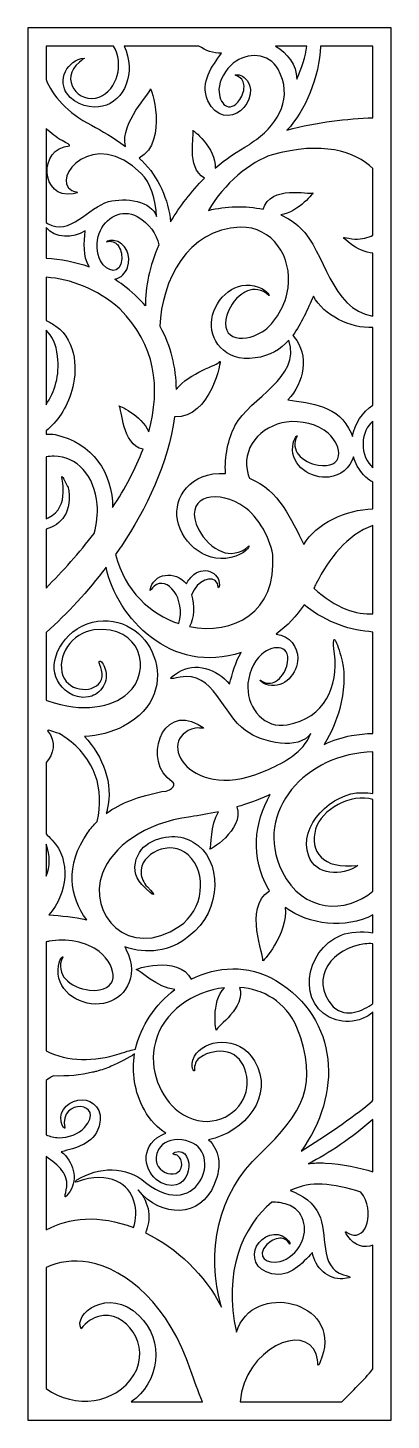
# Model space of a CAD drawing. Header units: centimetres. Extents: x 11.6 to 16.3, y -9 to 9.
import ezdxf

# ---------------------------------------------------------------- set-up
doc = ezdxf.new("R2010")
doc.units = ezdxf.units.CM
doc.header["$MEASUREMENT"] = 0
doc.layers.add('layer 1', color=7, linetype='Continuous')

msp = doc.modelspace()

# ---------------------------------------------------------------- linework, layer by layer
at = {"layer": 'layer 1', "color": 250}
for points, knots in [([(16.34514, -9.00021), (16.34514, -9.00021), (11.64923, -9.00021), (11.64923, -9.00021), (11.64923, -9.00021), (11.64923, -9.00021), (11.64923, 9.00077), (11.64923, 9.00077), (11.64923, 9.00077), (11.64923, 9.00077), (16.34514, 9.00077), (16.34514, 9.00077), (16.34514, 9.00077), (16.34514, 9.00077), (16.34514, -9.00021), (16.34514, -9.00021)], [0, 0, 0, 0, 0.2, 0.2, 0.2, 0.2, 0.4, 0.4, 0.4, 0.4, 0.6, 0.6, 0.6, 0.6, 1, 1, 1, 1]), ([(11.88403, 8.76597), (11.88403, 8.76597), (12.75778, 8.76597), (12.75778, 8.76597), (12.75778, 8.76597), (12.89482, 8.53541), (12.80814, 8.20373), (12.573, 8.10512), (12.573, 8.10512), (12.3005, 8.00598), (12.0478, 8.34017), (12.31505, 8.55662), (12.31505, 8.55662), (12.35187, 8.58644), (12.38142, 8.60996), (12.37915, 8.60972), (12.37915, 8.60972), (12.26322, 8.59726), (12.18502, 8.52886), (12.13468, 8.43491), (12.13468, 8.43491), (12.0826, 8.33765), (12.10818, 8.218), (12.14709, 8.1605), (12.14709, 8.1605), (12.26446, 7.98731), (12.49196, 7.95691), (12.61293, 7.98614), (12.61293, 7.98614), (12.89607, 8.04518), (13.05597, 8.42716), (12.89223, 8.76597), (12.89223, 8.76597), (12.89223, 8.76597), (13.86091, 8.76597), (13.86091, 8.76597), (13.86091, 8.76597), (13.9432, 8.70553), (14.04864, 8.67114), (14.15283, 8.67465), (14.15283, 8.67465), (14.03348, 8.50034), (13.87003, 8.30794), (13.97666, 8.05846), (13.97666, 8.05846), (14.07174, 7.83591), (14.28016, 7.83075), (14.39729, 7.92737), (14.39729, 7.92737), (14.52321, 8.03106), (14.5858, 8.25004), (14.44743, 8.35944), (14.44743, 8.35944), (14.38425, 8.4106), (14.31816, 8.39027), (14.32997, 8.38772), (14.32997, 8.38772), (14.40973, 8.3624), (14.43583, 8.31392), (14.44198, 8.26907), (14.44198, 8.26907), (14.45105, 8.20356), (14.42825, 8.12855), (14.38942, 8.07275), (14.38942, 8.07275), (14.2562, 7.88188), (14.1152, 8.01732), (14.11972, 8.20598), (14.11972, 8.20598), (14.12264, 8.32196), (14.20683, 8.46604), (14.30436, 8.54305), (14.30436, 8.54305), (14.48777, 8.68811), (14.76372, 8.68098), (14.88314, 8.46576), (14.88314, 8.46576), (15.08241, 8.10699), (14.89209, 7.77588), (14.60564, 7.55887), (14.60564, 7.55887), (14.55892, 7.53017), (14.53023, 7.50862), (14.51541, 7.49297), (14.51541, 7.49297), (14.35538, 7.40768), (14.20606, 7.30294), (14.06944, 7.18453), (14.06944, 7.18453), (14.0908, 7.4409), (13.762, 7.70438), (13.78314, 7.67164), (13.78314, 7.67164), (13.80869, 7.63193), (13.68939, 7.19124), (13.93266, 7.05737), (13.93266, 7.05737), (13.76075, 6.88607), (13.61319, 6.69349), (13.49489, 6.49364), (13.49489, 6.49364), (13.46345, 6.77781), (13.34528, 7.07092), (13.12229, 7.2841), (13.12229, 7.2841), (13.11116, 7.29473), (13.10002, 7.30517), (13.08884, 7.31546), (13.08884, 7.31546), (13.47798, 7.53772), (13.23265, 8.27006), (13.23295, 8.2079), (13.23295, 8.2079), (13.23315, 8.14775), (12.84268, 7.78704), (12.91024, 7.46517), (12.91024, 7.46517), (12.7571, 7.5821), (12.60549, 7.67121), (12.47046, 7.74162), (12.47046, 7.74162), (12.16093, 7.90299), (11.96757, 8.12124), (11.88403, 8.33471), (11.88403, 8.33471), (11.88403, 8.33471), (11.88403, 8.76597), (11.88403, 8.76597)], [0, 0, 0, 0, 0.03030303, 0.03030303, 0.03030303, 0.03030303, 0.06060606, 0.06060606, 0.06060606, 0.06060606, 0.09090909, 0.09090909, 0.09090909, 0.09090909, 0.12121212, 0.12121212, 0.12121212, 0.12121212, 0.15151515, 0.15151515, 0.15151515, 0.15151515, 0.18181818, 0.18181818, 0.18181818, 0.18181818, 0.21212121, 0.21212121, 0.21212121, 0.21212121, 0.24242424, 0.24242424, 0.24242424, 0.24242424, 0.27272727, 0.27272727, 0.27272727, 0.27272727, 0.3030303, 0.3030303, 0.3030303, 0.3030303, 0.33333333, 0.33333333, 0.33333333, 0.33333333, 0.36363636, 0.36363636, 0.36363636, 0.36363636, 0.39393939, 0.39393939, 0.39393939, 0.39393939, 0.42424242, 0.42424242, 0.42424242, 0.42424242, 0.45454545, 0.45454545, 0.45454545, 0.45454545, 0.48484848, 0.48484848, 0.48484848, 0.48484848, 0.51515152, 0.51515152, 0.51515152, 0.51515152, 0.54545455, 0.54545455, 0.54545455, 0.54545455, 0.57575758, 0.57575758, 0.57575758, 0.57575758, 0.60606061, 0.60606061, 0.60606061, 0.60606061, 0.63636364, 0.63636364, 0.63636364, 0.63636364, 0.66666667, 0.66666667, 0.66666667, 0.66666667, 0.6969697, 0.6969697, 0.6969697, 0.6969697, 0.72727273, 0.72727273, 0.72727273, 0.72727273, 0.75757576, 0.75757576, 0.75757576, 0.75757576, 0.78787879, 0.78787879, 0.78787879, 0.78787879, 0.81818182, 0.81818182, 0.81818182, 0.81818182, 0.84848485, 0.84848485, 0.84848485, 0.84848485, 0.87878788, 0.87878788, 0.87878788, 0.87878788, 0.90909091, 0.90909091, 0.90909091, 0.90909091, 0.93939394, 0.93939394, 0.93939394, 0.93939394, 1, 1, 1, 1]), ([(14.85129, 8.76597), (14.85129, 8.76597), (15.2538, 8.76597), (15.2538, 8.76597), (15.2538, 8.76597), (15.23961, 8.62984), (15.18907, 8.47861), (15.12482, 8.33743), (15.12482, 8.33743), (15.12353, 8.52751), (14.99995, 8.67486), (14.85129, 8.76597)], [0, 0, 0, 0, 0.25, 0.25, 0.25, 0.25, 0.5, 0.5, 0.5, 0.5, 1, 1, 1, 1]), ([(15.43409, 8.76597), (15.43409, 8.76597), (16.11034, 8.76597), (16.11034, 8.76597), (16.11034, 8.76597), (16.11034, 8.76597), (16.11034, 7.83862), (16.11034, 7.83862), (16.11034, 7.83862), (15.77698, 7.82664), (15.39938, 7.78524), (14.99812, 7.67912), (14.99812, 7.67912), (15.23743, 7.92472), (15.41421, 8.3654), (15.43409, 8.76597)], [0, 0, 0, 0, 0.2, 0.2, 0.2, 0.2, 0.4, 0.4, 0.4, 0.4, 0.6, 0.6, 0.6, 0.6, 1, 1, 1, 1]), ([(11.88403, 6.48516), (11.88403, 6.48516), (11.88403, 7.69809), (11.88403, 7.69809), (11.88403, 7.69809), (11.94693, 7.63783), (12.01655, 7.58491), (12.09159, 7.54214), (12.09159, 7.54214), (12.1552, 7.50579), (12.2018, 7.48683), (12.18897, 7.47462), (12.18897, 7.47462), (11.77508, 7.45279), (11.81547, 6.77906), (12.23325, 6.85532), (12.23325, 6.85532), (12.34947, 6.87655), (12.26643, 6.87147), (12.21804, 6.89847), (12.21804, 6.89847), (11.9338, 7.05658), (12.50863, 7.73002), (13.11536, 7.1187), (13.11536, 7.1187), (13.23036, 7.00288), (13.30495, 6.77556), (13.31365, 6.5601), (13.31365, 6.5601), (13.25812, 6.76286), (12.90407, 6.8112), (12.69324, 6.75349), (12.69324, 6.75349), (12.43049, 6.68151), (12.19071, 6.29894), (11.90395, 6.47302), (11.90395, 6.47302), (11.90395, 6.47302), (11.88403, 6.48516), (11.88403, 6.48516)], [0, 0, 0, 0, 0.09090909, 0.09090909, 0.09090909, 0.09090909, 0.18181818, 0.18181818, 0.18181818, 0.18181818, 0.27272727, 0.27272727, 0.27272727, 0.27272727, 0.36363636, 0.36363636, 0.36363636, 0.36363636, 0.45454545, 0.45454545, 0.45454545, 0.45454545, 0.54545455, 0.54545455, 0.54545455, 0.54545455, 0.63636364, 0.63636364, 0.63636364, 0.63636364, 0.72727273, 0.72727273, 0.72727273, 0.72727273, 0.81818182, 0.81818182, 0.81818182, 0.81818182, 1, 1, 1, 1]), ([(16.11034, 7.18203), (16.11034, 7.18203), (16.11034, 6.31886), (16.11034, 6.31886), (16.11034, 6.31886), (16.04605, 6.28588), (15.96801, 6.26785), (15.87641, 6.2704), (15.87641, 6.2704), (15.7735, 6.26839), (15.64193, 6.34895), (15.8139, 6.21298), (15.8139, 6.21298), (15.9093, 6.13755), (16.01023, 6.09862), (16.11034, 6.08798), (16.11034, 6.08798), (16.11034, 6.08798), (16.11034, 5.27463), (16.11034, 5.27463), (16.11034, 5.27463), (15.5506, 5.36586), (15.50101, 6.10512), (15.17002, 6.41697), (15.17002, 6.41697), (15.09679, 6.48595), (15.01087, 6.54051), (14.91712, 6.58211), (14.91712, 6.58211), (15.14804, 6.61745), (15.36076, 6.88601), (15.33115, 6.86679), (15.33115, 6.86679), (15.28855, 6.83921), (14.78243, 6.97775), (14.69289, 6.65483), (14.69289, 6.65483), (14.4591, 6.70648), (14.20393, 6.69627), (13.98482, 6.64039), (13.98482, 6.64039), (14.18676, 6.98591), (14.51842, 7.27045), (14.80783, 7.36022), (14.80783, 7.36022), (15.44985, 7.53785), (15.87679, 7.40649), (16.11034, 7.18203)], [0, 0, 0, 0, 0.07692308, 0.07692308, 0.07692308, 0.07692308, 0.15384615, 0.15384615, 0.15384615, 0.15384615, 0.23076923, 0.23076923, 0.23076923, 0.23076923, 0.30769231, 0.30769231, 0.30769231, 0.30769231, 0.38461538, 0.38461538, 0.38461538, 0.38461538, 0.46153846, 0.46153846, 0.46153846, 0.46153846, 0.53846154, 0.53846154, 0.53846154, 0.53846154, 0.61538462, 0.61538462, 0.61538462, 0.61538462, 0.69230769, 0.69230769, 0.69230769, 0.69230769, 0.76923077, 0.76923077, 0.76923077, 0.76923077, 0.84615385, 0.84615385, 0.84615385, 0.84615385, 1, 1, 1, 1]), ([(12.77277, 5.74968), (12.80934, 5.72652), (12.84511, 5.70193), (12.87995, 5.67575), (12.87995, 5.67575), (12.99178, 5.59173), (13.08785, 5.50157), (13.16979, 5.40648), (13.16979, 5.40648), (13.16198, 5.64743), (13.22348, 5.92164), (13.34215, 6.19517), (13.34215, 6.19517), (13.31211, 6.33777), (13.22491, 6.46818), (13.06403, 6.55989), (13.06403, 6.55989), (12.86687, 6.67236), (12.64596, 6.54583), (12.57069, 6.34367), (12.57069, 6.34367), (12.53076, 6.23627), (12.53331, 6.08243), (12.5866, 5.98957), (12.5866, 5.98957), (12.67322, 5.83873), (12.84935, 5.79933), (12.86288, 6.0137), (12.86288, 6.0137), (12.86689, 6.07628), (12.84885, 6.1463), (12.81038, 6.19361), (12.81038, 6.19361), (12.78401, 6.22598), (12.7268, 6.25496), (12.6653, 6.23349), (12.6653, 6.23349), (12.65479, 6.22983), (12.68017, 6.26135), (12.75699, 6.25186), (12.75699, 6.25186), (12.9185, 6.23191), (12.98844, 6.0448), (12.93883, 5.90275), (12.93883, 5.90275), (12.91364, 5.83063), (12.85257, 5.76935), (12.77277, 5.74968)], [0, 0, 0, 0, 0.07692308, 0.07692308, 0.07692308, 0.07692308, 0.15384615, 0.15384615, 0.15384615, 0.15384615, 0.23076923, 0.23076923, 0.23076923, 0.23076923, 0.30769231, 0.30769231, 0.30769231, 0.30769231, 0.38461538, 0.38461538, 0.38461538, 0.38461538, 0.46153846, 0.46153846, 0.46153846, 0.46153846, 0.53846154, 0.53846154, 0.53846154, 0.53846154, 0.61538462, 0.61538462, 0.61538462, 0.61538462, 0.69230769, 0.69230769, 0.69230769, 0.69230769, 0.76923077, 0.76923077, 0.76923077, 0.76923077, 0.84615385, 0.84615385, 0.84615385, 0.84615385, 1, 1, 1, 1]), ([(11.88403, 6.02205), (11.88403, 6.02205), (11.88403, 6.41836), (11.88403, 6.41836), (11.88403, 6.41836), (12.00185, 6.28091), (12.23137, 6.27217), (12.38832, 6.37493), (12.38832, 6.37493), (12.38003, 6.22305), (12.35584, 6.0496), (12.44237, 5.91157), (12.44237, 5.91157), (12.26227, 5.97727), (12.07266, 6.01367), (11.88403, 6.02205)], [0, 0, 0, 0, 0.2, 0.2, 0.2, 0.2, 0.4, 0.4, 0.4, 0.4, 0.6, 0.6, 0.6, 0.6, 1, 1, 1, 1]), ([(13.76616, 1.67011), (13.83511, 1.85647), (14.03878, 1.94145), (14.09933, 1.81614), (14.09933, 1.81614), (14.11237, 1.78916), (14.11165, 1.74894), (14.11896, 1.76544), (14.11896, 1.76544), (14.16449, 1.93681), (13.94247, 2.05544), (13.79537, 1.93249), (13.79537, 1.93249), (13.75774, 1.90103), (13.72395, 1.8595), (13.69788, 1.81368), (13.69788, 1.81368), (13.55874, 1.99143), (13.26437, 1.95225), (13.22819, 1.73027), (13.22819, 1.73027), (13.22808, 1.70525), (13.24997, 1.75656), (13.28178, 1.7833), (13.28178, 1.7833), (13.44909, 1.92409), (13.69597, 1.61916), (13.60069, 1.29795), (13.60069, 1.29795), (13.23602, 1.41999), (12.90116, 1.72131), (12.78242, 2.19197), (12.78242, 2.19197), (12.80788, 2.22794), (12.83302, 2.26433), (12.85787, 2.30108), (12.85787, 2.30108), (13.17683, 2.77292), (13.46507, 3.37594), (13.54443, 3.97151), (13.54443, 3.97151), (14.01768, 3.94384), (14.16045, 4.74097), (14.13023, 4.68502), (14.13023, 4.68502), (14.10619, 4.64062), (13.739, 4.54233), (13.56549, 4.32569), (13.56549, 4.32569), (13.56013, 4.61143), (13.49698, 4.88888), (13.35529, 5.142), (13.35529, 5.142), (13.37926, 5.72585), (13.70904, 6.40215), (14.39376, 6.42257), (14.39376, 6.42257), (14.8149, 6.4351), (15.06681, 6.03543), (15.01397, 5.63849), (15.01397, 5.63849), (14.98594, 5.42768), (14.84777, 5.17775), (14.67953, 5.07198), (14.67953, 5.07198), (14.40614, 4.90014), (14.08323, 4.98908), (14.24758, 5.35213), (14.24758, 5.35213), (14.29556, 5.45809), (14.38606, 5.55731), (14.49043, 5.60134), (14.49043, 5.60134), (14.56172, 5.6314), (14.68089, 5.6291), (14.76293, 5.54032), (14.76293, 5.54032), (14.777, 5.52508), (14.76286, 5.59888), (14.62868, 5.65013), (14.62868, 5.65013), (14.34659, 5.75812), (14.06911, 5.51247), (14.02663, 5.23644), (14.02663, 5.23644), (13.98703, 4.97967), (14.17712, 4.67748), (14.58775, 4.73233), (14.58775, 4.73233), (14.78051, 4.75807), (14.91711, 4.84472), (15.02193, 4.96085), (15.02193, 4.96085), (15.18476, 4.46798), (14.52398, 4.23007), (14.32663, 3.85372), (14.32663, 3.85372), (14.24038, 3.68933), (14.18777, 3.44988), (14.20424, 3.24087), (14.20424, 3.24087), (13.74065, 3.26156), (13.5323, 2.92615), (13.58329, 2.64185), (13.58329, 2.64185), (13.64036, 2.32212), (13.98853, 2.04137), (14.33654, 2.17086), (14.33654, 2.17086), (14.50217, 2.23255), (14.51857, 2.31828), (14.50133, 2.30046), (14.50133, 2.30046), (14.40108, 2.19613), (14.25327, 2.19158), (14.16427, 2.22551), (14.16427, 2.22551), (14.03417, 2.27498), (13.92041, 2.38876), (13.85902, 2.51098), (13.85902, 2.51098), (13.64939, 2.92988), (14.0481, 3.03805), (14.39024, 2.84287), (14.39024, 2.84287), (14.60045, 2.72266), (14.77603, 2.43463), (14.81418, 2.19027), (14.81418, 2.19027), (14.87204, 1.44187), (14.29776, 1.14397), (13.73851, 1.26062), (13.73851, 1.26062), (13.80092, 1.37261), (13.80578, 1.53374), (13.76616, 1.67011)], [0, 0, 0, 0, 0.02857143, 0.02857143, 0.02857143, 0.02857143, 0.05714286, 0.05714286, 0.05714286, 0.05714286, 0.08571429, 0.08571429, 0.08571429, 0.08571429, 0.11428571, 0.11428571, 0.11428571, 0.11428571, 0.14285714, 0.14285714, 0.14285714, 0.14285714, 0.17142857, 0.17142857, 0.17142857, 0.17142857, 0.2, 0.2, 0.2, 0.2, 0.22857143, 0.22857143, 0.22857143, 0.22857143, 0.25714286, 0.25714286, 0.25714286, 0.25714286, 0.28571429, 0.28571429, 0.28571429, 0.28571429, 0.31428571, 0.31428571, 0.31428571, 0.31428571, 0.34285714, 0.34285714, 0.34285714, 0.34285714, 0.37142857, 0.37142857, 0.37142857, 0.37142857, 0.4, 0.4, 0.4, 0.4, 0.42857143, 0.42857143, 0.42857143, 0.42857143, 0.45714286, 0.45714286, 0.45714286, 0.45714286, 0.48571429, 0.48571429, 0.48571429, 0.48571429, 0.51428571, 0.51428571, 0.51428571, 0.51428571, 0.54285714, 0.54285714, 0.54285714, 0.54285714, 0.57142857, 0.57142857, 0.57142857, 0.57142857, 0.6, 0.6, 0.6, 0.6, 0.62857143, 0.62857143, 0.62857143, 0.62857143, 0.65714286, 0.65714286, 0.65714286, 0.65714286, 0.68571429, 0.68571429, 0.68571429, 0.68571429, 0.71428571, 0.71428571, 0.71428571, 0.71428571, 0.74285714, 0.74285714, 0.74285714, 0.74285714, 0.77142857, 0.77142857, 0.77142857, 0.77142857, 0.8, 0.8, 0.8, 0.8, 0.82857143, 0.82857143, 0.82857143, 0.82857143, 0.85714286, 0.85714286, 0.85714286, 0.85714286, 0.88571429, 0.88571429, 0.88571429, 0.88571429, 0.91428571, 0.91428571, 0.91428571, 0.91428571, 0.94285714, 0.94285714, 0.94285714, 0.94285714, 1, 1, 1, 1]), ([(11.88403, 3.74777), (11.88403, 3.74777), (11.88403, 3.79161), (11.88403, 3.79161), (11.88403, 3.79161), (12.02903, 3.90626), (12.14808, 4.07704), (12.21873, 4.31411), (12.21873, 4.31411), (12.28797, 4.54649), (12.29096, 4.94635), (12.01247, 5.14291), (12.01247, 5.14291), (11.97515, 5.16926), (11.932, 5.19469), (11.88403, 5.21652), (11.88403, 5.21652), (11.88403, 5.21652), (11.88403, 5.77573), (11.88403, 5.77573), (11.88403, 5.77573), (12.20499, 5.75352), (12.53869, 5.62862), (12.83913, 5.36591), (12.83913, 5.36591), (13.29926, 4.90344), (13.3689, 4.34678), (13.21148, 3.77812), (13.21148, 3.77812), (13.12059, 3.99422), (12.80445, 4.13372), (12.83061, 4.10982), (12.83061, 4.10982), (12.86569, 4.07767), (12.8621, 3.61441), (13.13766, 3.5523), (13.13766, 3.5523), (13.04236, 3.29895), (12.90644, 3.04537), (12.74431, 2.79873), (12.74431, 2.79873), (12.74887, 3.23587), (12.48444, 3.64259), (12.00061, 3.74154), (12.00061, 3.74154), (11.96392, 3.74904), (11.92466, 3.75096), (11.88403, 3.74777)], [0, 0, 0, 0, 0.07692308, 0.07692308, 0.07692308, 0.07692308, 0.15384615, 0.15384615, 0.15384615, 0.15384615, 0.23076923, 0.23076923, 0.23076923, 0.23076923, 0.30769231, 0.30769231, 0.30769231, 0.30769231, 0.38461538, 0.38461538, 0.38461538, 0.38461538, 0.46153846, 0.46153846, 0.46153846, 0.46153846, 0.53846154, 0.53846154, 0.53846154, 0.53846154, 0.61538462, 0.61538462, 0.61538462, 0.61538462, 0.69230769, 0.69230769, 0.69230769, 0.69230769, 0.76923077, 0.76923077, 0.76923077, 0.76923077, 0.84615385, 0.84615385, 0.84615385, 0.84615385, 1, 1, 1, 1]), ([(16.11034, 5.12512), (16.11034, 5.12512), (16.11034, 4.12279), (16.11034, 4.12279), (16.11034, 4.12279), (15.97143, 4.03454), (15.87404, 3.88367), (15.84471, 3.71785), (15.84471, 3.71785), (15.83964, 3.73277), (15.83382, 3.74794), (15.82722, 3.76332), (15.82722, 3.76332), (15.67268, 4.12332), (15.30885, 4.14412), (15.00772, 4.19311), (15.00772, 4.19311), (15.22438, 4.40559), (15.2851, 4.77653), (15.09234, 5.001), (15.09234, 5.001), (15.08561, 5.00885), (15.07926, 5.0162), (15.07322, 5.02314), (15.07322, 5.02314), (15.18835, 5.1756), (15.26268, 5.36369), (15.34012, 5.53086), (15.34012, 5.53086), (15.47638, 5.28316), (15.81658, 5.11413), (16.11034, 5.12512)], [0, 0, 0, 0, 0.11111111, 0.11111111, 0.11111111, 0.11111111, 0.22222222, 0.22222222, 0.22222222, 0.22222222, 0.33333333, 0.33333333, 0.33333333, 0.33333333, 0.44444444, 0.44444444, 0.44444444, 0.44444444, 0.55555556, 0.55555556, 0.55555556, 0.55555556, 0.66666667, 0.66666667, 0.66666667, 0.66666667, 0.77777778, 0.77777778, 0.77777778, 0.77777778, 1, 1, 1, 1]), ([(11.88403, 4.12823), (11.88403, 4.12823), (11.88403, 5.09122), (11.88403, 5.09122), (11.88403, 5.09122), (11.96064, 5.02279), (12.01614, 4.9145), (12.03405, 4.75576), (12.03405, 4.75576), (12.06193, 4.50825), (11.99917, 4.29377), (11.88403, 4.12823)], [0, 0, 0, 0, 0.25, 0.25, 0.25, 0.25, 0.5, 0.5, 0.5, 0.5, 1, 1, 1, 1]), ([(16.11034, 3.12694), (16.11034, 3.12694), (16.11034, 2.78049), (16.11034, 2.78049), (16.11034, 2.78049), (15.75926, 2.77428), (15.37279, 2.59396), (15.21698, 2.32035), (15.21698, 2.32035), (15.05355, 2.63945), (14.89973, 3.02522), (14.51291, 3.17706), (14.51291, 3.17706), (14.50792, 3.19186), (14.50307, 3.20687), (14.49834, 3.22202), (14.49834, 3.22202), (14.39256, 3.56127), (14.65995, 3.85655), (14.9944, 3.90381), (14.9944, 3.90381), (15.17189, 3.92884), (15.40633, 3.87344), (15.53043, 3.76079), (15.53043, 3.76079), (15.73207, 3.57778), (15.73315, 3.29531), (15.40099, 3.3463), (15.40099, 3.3463), (15.30399, 3.36122), (15.20283, 3.41222), (15.14342, 3.48709), (15.14342, 3.48709), (15.10282, 3.53814), (15.07766, 3.63542), (15.13116, 3.72214), (15.13116, 3.72214), (15.14026, 3.73709), (15.08352, 3.70881), (15.07233, 3.58821), (15.07233, 3.58821), (15.0487, 3.33461), (15.31123, 3.16501), (15.54509, 3.19311), (15.54509, 3.19311), (15.68293, 3.20973), (15.81468, 3.30535), (15.85766, 3.45486), (15.85766, 3.45486), (15.88121, 3.37263), (15.9241, 3.29271), (15.98968, 3.22067), (15.98968, 3.22067), (16.02743, 3.1782), (16.06821, 3.14761), (16.11034, 3.12694)], [0, 0, 0, 0, 0.06666667, 0.06666667, 0.06666667, 0.06666667, 0.13333333, 0.13333333, 0.13333333, 0.13333333, 0.2, 0.2, 0.2, 0.2, 0.26666667, 0.26666667, 0.26666667, 0.26666667, 0.33333333, 0.33333333, 0.33333333, 0.33333333, 0.4, 0.4, 0.4, 0.4, 0.46666667, 0.46666667, 0.46666667, 0.46666667, 0.53333333, 0.53333333, 0.53333333, 0.53333333, 0.6, 0.6, 0.6, 0.6, 0.66666667, 0.66666667, 0.66666667, 0.66666667, 0.73333333, 0.73333333, 0.73333333, 0.73333333, 0.8, 0.8, 0.8, 0.8, 0.86666667, 0.86666667, 0.86666667, 0.86666667, 1, 1, 1, 1]), ([(16.11034, 3.91398), (16.11034, 3.91398), (16.11034, 3.31388), (16.11034, 3.31388), (16.11034, 3.31388), (16.02997, 3.38403), (15.9777, 3.49259), (15.98156, 3.62502), (15.98156, 3.62502), (15.98386, 3.75652), (16.03417, 3.8517), (16.11034, 3.91398)], [0, 0, 0, 0, 0.25, 0.25, 0.25, 0.25, 0.5, 0.5, 0.5, 0.5, 1, 1, 1, 1]), ([(11.88403, 1.75844), (11.88403, 1.75844), (11.88403, 2.52054), (11.88403, 2.52054), (11.88403, 2.52054), (12.07881, 2.57141), (12.23647, 2.73841), (12.16675, 3.07536), (12.16675, 3.07536), (12.17803, 3.0265), (12.11583, 3.18174), (12.08884, 3.19856), (12.08884, 3.19856), (12.07228, 3.20888), (12.21219, 2.80847), (11.91367, 2.66626), (11.91367, 2.66626), (11.90395, 2.66162), (11.89405, 2.65739), (11.88403, 2.65353), (11.88403, 2.65353), (11.88403, 2.65353), (11.88403, 3.45494), (11.88403, 3.45494), (11.88403, 3.45494), (11.91831, 3.4598), (11.95345, 3.46237), (11.98907, 3.4624), (11.98907, 3.4624), (12.28122, 3.46266), (12.51402, 3.21149), (12.54531, 2.8363), (12.54531, 2.8363), (12.55532, 2.7159), (12.53973, 2.59043), (12.50582, 2.46395), (12.50582, 2.46395), (12.31461, 2.21486), (12.10192, 1.97697), (11.88403, 1.75844)], [0, 0, 0, 0, 0.09090909, 0.09090909, 0.09090909, 0.09090909, 0.18181818, 0.18181818, 0.18181818, 0.18181818, 0.27272727, 0.27272727, 0.27272727, 0.27272727, 0.36363636, 0.36363636, 0.36363636, 0.36363636, 0.45454545, 0.45454545, 0.45454545, 0.45454545, 0.54545455, 0.54545455, 0.54545455, 0.54545455, 0.63636364, 0.63636364, 0.63636364, 0.63636364, 0.72727273, 0.72727273, 0.72727273, 0.72727273, 0.81818182, 0.81818182, 0.81818182, 0.81818182, 1, 1, 1, 1]), ([(16.11034, 2.56567), (16.11034, 2.56567), (16.11034, 1.42437), (16.11034, 1.42437), (16.11034, 1.42437), (15.89993, 1.41153), (15.63796, 1.49337), (15.34427, 1.75488), (15.34427, 1.75488), (15.35518, 1.7753), (15.36607, 1.79618), (15.37705, 1.81752), (15.37705, 1.81752), (15.53996, 2.13429), (15.77293, 2.44936), (16.11034, 2.56567)], [0, 0, 0, 0, 0.2, 0.2, 0.2, 0.2, 0.4, 0.4, 0.4, 0.4, 0.6, 0.6, 0.6, 0.6, 1, 1, 1, 1]), ([(11.88403, 0.30925), (11.88403, 0.30925), (11.88403, 1.18158), (11.88403, 1.18158), (11.88403, 1.18158), (12.16396, 1.43418), (12.4242, 1.71466), (12.66069, 2.02603), (12.66069, 2.02603), (12.79609, 1.3734), (13.50771, 0.62078), (14.40785, 0.92598), (14.40785, 0.92598), (14.33029, 0.80201), (14.29496, 0.6495), (14.25452, 0.51394), (14.25452, 0.51394), (14.10224, 0.71549), (13.80248, 0.80524), (13.59657, 0.67006), (13.59657, 0.67006), (13.43927, 0.56693), (13.48097, 0.57894), (13.6172, 0.60674), (13.6172, 0.60674), (14.04554, 0.69406), (14.17121, 0.11933), (14.462, -0.08459), (14.462, -0.08459), (14.69506, -0.24814), (15.15066, -0.34474), (15.30788, -0.12047), (15.30788, -0.12047), (15.20246, -0.38089), (14.96014, -0.49128), (14.7681, -0.58275), (14.7681, -0.58275), (13.75491, -1.0656), (13.26148, -0.18143), (13.81527, -0.05325), (13.81527, -0.05325), (13.8865, -0.04149), (13.98603, -0.08417), (13.85282, -0.00704), (13.85282, -0.00704), (13.37402, 0.2703), (13.12708, -0.49406), (13.51494, -0.74533), (13.51494, -0.74533), (13.5549, -0.76038), (13.54858, -0.86642), (13.38043, -0.87367), (13.38043, -0.87367), (13.09596, -0.93154), (12.85501, -1.01404), (12.66237, -1.15741), (12.66237, -1.15741), (12.6672, -1.14063), (12.67165, -1.12302), (12.67588, -1.10449), (12.67588, -1.10449), (12.75351, -0.76527), (12.62514, -0.42856), (12.38148, -0.15929), (12.38148, -0.15929), (12.55928, -0.15318), (12.73563, -0.10707), (12.88617, -0.02823), (12.88617, -0.02823), (13.72382, 0.41022), (13.2313, 1.4908), (12.48553, 1.31583), (12.48553, 1.31583), (12.09478, 1.21981), (11.89798, 0.80056), (12.03192, 0.56182), (12.03192, 0.56182), (12.09285, 0.45324), (12.22704, 0.31762), (12.4338, 0.34953), (12.4338, 0.34953), (12.48584, 0.35756), (12.55877, 0.39553), (12.60658, 0.45887), (12.60658, 0.45887), (12.65636, 0.52479), (12.67067, 0.60238), (12.65512, 0.68374), (12.65512, 0.68374), (12.64167, 0.75417), (12.60364, 0.81547), (12.58005, 0.81424), (12.58005, 0.81424), (12.5376, 0.81202), (12.64472, 0.67643), (12.60206, 0.57444), (12.60206, 0.57444), (12.52614, 0.39351), (12.18439, 0.40302), (12.1034, 0.62382), (12.1034, 0.62382), (12.01081, 0.87581), (12.21975, 1.18335), (12.50407, 1.21604), (12.50407, 1.21604), (13.11455, 1.28615), (13.26215, 0.68382), (12.94167, 0.39686), (12.94167, 0.39686), (12.73626, 0.21297), (12.35651, 0.1414), (11.90678, 0.30123), (11.90678, 0.30123), (11.89927, 0.3039), (11.89168, 0.30658), (11.88403, 0.30925)], [0, 0, 0, 0, 0.03333333, 0.03333333, 0.03333333, 0.03333333, 0.06666667, 0.06666667, 0.06666667, 0.06666667, 0.1, 0.1, 0.1, 0.1, 0.13333333, 0.13333333, 0.13333333, 0.13333333, 0.16666667, 0.16666667, 0.16666667, 0.16666667, 0.2, 0.2, 0.2, 0.2, 0.23333333, 0.23333333, 0.23333333, 0.23333333, 0.26666667, 0.26666667, 0.26666667, 0.26666667, 0.3, 0.3, 0.3, 0.3, 0.33333333, 0.33333333, 0.33333333, 0.33333333, 0.36666667, 0.36666667, 0.36666667, 0.36666667, 0.4, 0.4, 0.4, 0.4, 0.43333333, 0.43333333, 0.43333333, 0.43333333, 0.46666667, 0.46666667, 0.46666667, 0.46666667, 0.5, 0.5, 0.5, 0.5, 0.53333333, 0.53333333, 0.53333333, 0.53333333, 0.56666667, 0.56666667, 0.56666667, 0.56666667, 0.6, 0.6, 0.6, 0.6, 0.63333333, 0.63333333, 0.63333333, 0.63333333, 0.66666667, 0.66666667, 0.66666667, 0.66666667, 0.7, 0.7, 0.7, 0.7, 0.73333333, 0.73333333, 0.73333333, 0.73333333, 0.76666667, 0.76666667, 0.76666667, 0.76666667, 0.8, 0.8, 0.8, 0.8, 0.83333333, 0.83333333, 0.83333333, 0.83333333, 0.86666667, 0.86666667, 0.86666667, 0.86666667, 0.9, 0.9, 0.9, 0.9, 0.93333333, 0.93333333, 0.93333333, 0.93333333, 1, 1, 1, 1]), ([(16.11034, 1.18872), (16.11034, 1.18872), (16.11034, -0.12049), (16.11034, -0.12049), (16.11034, -0.12049), (16.01627, -0.12317), (15.92312, -0.1328), (15.83217, -0.14927), (15.83217, -0.14927), (15.71064, -0.17126), (15.59271, -0.21006), (15.4811, -0.26276), (15.4811, -0.26276), (15.57091, -0.1137), (15.63793, 0.04472), (15.68051, 0.20113), (15.68051, 0.20113), (15.73995, 0.41952), (15.75174, 0.634), (15.71136, 0.81369), (15.71136, 0.81369), (15.67218, 0.98827), (15.56389, 1.28719), (15.61346, 0.90724), (15.61346, 0.90724), (15.66738, 0.494), (15.48776, 0.07503), (15.00186, -0.01028), (15.00186, -0.01028), (14.71048, -0.0614), (14.49526, 0.19089), (14.49194, 0.47205), (14.49194, 0.47205), (14.49023, 0.62125), (14.561, 0.80889), (14.66726, 0.89932), (14.66726, 0.89932), (14.83987, 1.04625), (15.0732, 1.01699), (14.99563, 0.7482), (14.99563, 0.7482), (14.97296, 0.66972), (14.92005, 0.59164), (14.85191, 0.55058), (14.85191, 0.55058), (14.80541, 0.52252), (14.72242, 0.51213), (14.65653, 0.56556), (14.65653, 0.56556), (14.64516, 0.57467), (14.66246, 0.5248), (14.76083, 0.50269), (14.76083, 0.50269), (14.96767, 0.45611), (15.13573, 0.65473), (15.1375, 0.85081), (15.1375, 0.85081), (15.13874, 0.99496), (15.03751, 1.14439), (14.85686, 1.16146), (14.85686, 1.16146), (15.01041, 1.27289), (15.121, 1.39469), (15.21881, 1.54205), (15.21881, 1.54205), (15.5345, 1.28983), (15.8266, 1.2153), (16.11034, 1.18872)], [0, 0, 0, 0, 0.05555556, 0.05555556, 0.05555556, 0.05555556, 0.11111111, 0.11111111, 0.11111111, 0.11111111, 0.16666667, 0.16666667, 0.16666667, 0.16666667, 0.22222222, 0.22222222, 0.22222222, 0.22222222, 0.27777778, 0.27777778, 0.27777778, 0.27777778, 0.33333333, 0.33333333, 0.33333333, 0.33333333, 0.38888889, 0.38888889, 0.38888889, 0.38888889, 0.44444444, 0.44444444, 0.44444444, 0.44444444, 0.5, 0.5, 0.5, 0.5, 0.55555556, 0.55555556, 0.55555556, 0.55555556, 0.61111111, 0.61111111, 0.61111111, 0.61111111, 0.66666667, 0.66666667, 0.66666667, 0.66666667, 0.72222222, 0.72222222, 0.72222222, 0.72222222, 0.77777778, 0.77777778, 0.77777778, 0.77777778, 0.83333333, 0.83333333, 0.83333333, 0.83333333, 0.88888889, 0.88888889, 0.88888889, 0.88888889, 1, 1, 1, 1]), ([(11.88403, -1.42152), (11.88403, -1.42152), (11.88403, -0.49943), (11.88403, -0.49943), (11.88403, -0.49943), (11.98321, -0.3931), (12.02166, -0.22886), (11.90291, -0.08672), (11.90291, -0.08672), (11.90311, -0.06903), (11.94864, -0.09022), (12.01863, -0.11218), (12.01863, -0.11218), (12.03085, -0.11601), (12.04317, -0.11959), (12.05555, -0.12295), (12.05555, -0.12295), (12.08463, -0.14095), (12.11303, -0.15961), (12.1406, -0.17899), (12.1406, -0.17899), (12.51108, -0.43959), (12.64915, -0.84505), (12.54345, -1.26006), (12.54345, -1.26006), (12.50016, -1.30338), (12.46003, -1.35111), (12.42312, -1.40382), (12.42312, -1.40382), (12.12535, -1.82895), (12.18725, -2.24127), (12.41058, -2.53062), (12.41058, -2.53062), (12.25016, -2.49067), (12.07867, -2.48159), (11.92109, -2.46532), (11.92109, -2.46532), (12.16288, -2.19892), (12.20926, -1.75555), (11.96556, -1.50309), (11.96556, -1.50309), (11.93157, -1.46786), (11.90475, -1.44093), (11.88403, -1.42152)], [0, 0, 0, 0, 0.08333333, 0.08333333, 0.08333333, 0.08333333, 0.16666667, 0.16666667, 0.16666667, 0.16666667, 0.25, 0.25, 0.25, 0.25, 0.33333333, 0.33333333, 0.33333333, 0.33333333, 0.41666667, 0.41666667, 0.41666667, 0.41666667, 0.5, 0.5, 0.5, 0.5, 0.58333333, 0.58333333, 0.58333333, 0.58333333, 0.66666667, 0.66666667, 0.66666667, 0.66666667, 0.75, 0.75, 0.75, 0.75, 0.83333333, 0.83333333, 0.83333333, 0.83333333, 1, 1, 1, 1]), ([(16.11034, -0.35997), (16.11034, -0.35997), (16.11034, -0.89919), (16.11034, -0.89919), (16.11034, -0.89919), (16.06658, -0.89242), (16.01988, -0.8886), (15.97011, -0.88772), (15.97011, -0.88772), (15.58934, -0.88092), (15.13351, -1.31103), (15.27979, -1.70734), (15.27979, -1.70734), (15.37098, -1.95449), (15.70442, -1.97768), (15.91509, -1.82708), (15.91509, -1.82708), (15.45151, -1.88525), (15.29094, -1.64253), (15.36931, -1.35754), (15.36931, -1.35754), (15.4376, -1.10924), (15.82876, -0.89006), (16.11034, -0.97521), (16.11034, -0.97521), (16.11034, -0.97521), (16.11034, -2.16073), (16.11034, -2.16073), (16.11034, -2.16073), (15.76332, -2.45354), (15.20314, -2.44623), (14.93679, -1.90475), (14.93679, -1.90475), (14.55308, -1.12488), (15.25349, -0.37685), (16.11034, -0.35997)], [0, 0, 0, 0, 0.1, 0.1, 0.1, 0.1, 0.2, 0.2, 0.2, 0.2, 0.3, 0.3, 0.3, 0.3, 0.4, 0.4, 0.4, 0.4, 0.5, 0.5, 0.5, 0.5, 0.6, 0.6, 0.6, 0.6, 0.7, 0.7, 0.7, 0.7, 0.8, 0.8, 0.8, 0.8, 1, 1, 1, 1]), ([(16.11034, -2.46897), (16.11034, -2.46897), (16.11034, -2.69821), (16.11034, -2.69821), (16.11034, -2.69821), (15.96025, -2.67815), (15.81011, -2.68498), (15.69851, -2.72925), (15.69851, -2.72925), (15.21802, -2.91989), (15.11204, -3.66821), (15.63518, -3.82428), (15.63518, -3.82428), (15.73861, -3.85514), (15.8652, -3.85123), (15.97409, -3.80878), (15.97409, -3.80878), (16.0268, -3.78823), (16.07268, -3.75863), (16.11034, -3.72222), (16.11034, -3.72222), (16.11034, -3.72222), (16.11034, -4.86273), (16.11034, -4.86273), (16.11034, -4.86273), (16.11034, -4.86273), (16.09902, -4.87798), (16.09902, -4.87798), (16.09902, -4.87798), (15.81392, -5.11427), (15.50995, -5.31751), (15.18127, -5.52045), (15.18127, -5.52045), (15.71051, -4.79525), (15.68086, -3.8157), (14.85444, -3.31451), (14.85444, -3.31451), (14.49205, -3.10424), (14.09403, -3.13098), (13.76112, -3.29976), (13.76112, -3.29976), (13.5941, -2.9753), (13.00117, -3.17612), (13.05079, -3.17569), (13.05079, -3.17569), (13.09274, -3.1754), (13.32121, -3.41575), (13.54883, -3.43314), (13.54883, -3.43314), (13.29813, -3.62405), (13.10914, -3.90004), (13.0414, -4.20511), (13.0414, -4.20511), (13.00178, -4.21134), (12.93456, -4.22924), (12.83118, -4.26311), (12.83118, -4.26311), (12.51007, -4.36832), (12.16634, -4.36802), (11.88403, -4.22703), (11.88403, -4.22703), (11.88403, -4.22703), (11.88403, -2.81821), (11.88403, -2.81821), (11.88403, -2.81821), (11.89765, -2.8147), (11.91138, -2.81153), (11.92526, -2.80874), (11.92526, -2.80874), (12.13375, -2.76678), (12.415, -2.81624), (12.56969, -2.941), (12.56969, -2.941), (12.82103, -3.14373), (12.84182, -3.47801), (12.44507, -3.44052), (12.44507, -3.44052), (12.32927, -3.42957), (12.20603, -3.37621), (12.13048, -3.29182), (12.13048, -3.29182), (12.07889, -3.23415), (12.04236, -3.1207), (12.09966, -3.01428), (12.09966, -3.01428), (12.1095, -2.99602), (12.0443, -3.03336), (12.03942, -3.17691), (12.03942, -3.17691), (12.02893, -3.47878), (12.35141, -3.6614), (12.62626, -3.61191), (12.62626, -3.61191), (12.88197, -3.56594), (13.10603, -3.28799), (12.92074, -2.91744), (12.92074, -2.91744), (12.91452, -2.905), (12.90809, -2.89294), (12.90147, -2.88123), (12.90147, -2.88123), (13.18012, -2.97708), (13.49252, -2.95035), (13.73138, -2.74145), (13.73138, -2.74145), (14.17005, -2.41582), (14.1657, -1.73689), (13.78469, -1.52619), (13.78469, -1.52619), (13.64914, -1.43703), (13.39308, -1.40927), (13.17292, -1.57004), (13.17292, -1.57004), (13.09978, -1.62347), (13.01582, -1.75892), (13.03695, -1.90118), (13.03695, -1.90118), (13.04557, -1.95951), (13.07198, -2.01904), (13.12406, -2.07445), (13.12406, -2.07445), (13.29733, -2.25883), (13.32181, -2.22859), (13.19365, -2.10547), (13.19365, -2.10547), (13.14442, -2.05828), (13.11647, -1.97489), (13.1129, -1.93112), (13.1129, -1.93112), (13.09239, -1.67625), (13.49359, -1.48257), (13.71958, -1.68959), (13.71958, -1.68959), (13.97765, -1.92577), (13.92006, -2.40682), (13.61058, -2.61494), (13.61058, -2.61494), (12.94608, -3.06174), (12.4145, -2.45306), (12.61351, -1.92902), (12.61351, -1.92902), (12.74109, -1.59317), (13.13771, -1.28289), (13.75389, -1.19849), (13.75389, -1.19849), (13.86546, -1.18322), (13.98625, -1.16292), (14.11358, -1.13432), (14.11358, -1.13432), (14.00176, -1.30452), (14.02728, -1.58877), (14.00261, -1.61661), (14.00261, -1.61661), (13.97306, -1.64986), (14.44684, -1.37507), (14.35259, -1.07216), (14.35259, -1.07216), (14.48273, -1.0335), (14.61753, -0.98515), (14.75462, -0.92421), (14.75462, -0.92421), (14.76404, -0.92001), (14.77339, -0.91571), (14.78269, -0.91133), (14.78269, -0.91133), (14.57412, -1.27911), (14.52681, -1.72427), (14.75428, -2.12724), (14.75428, -2.12724), (14.75976, -2.13652), (14.76554, -2.1456), (14.7714, -2.15462), (14.7714, -2.15462), (14.4274, -2.38555), (14.71319, -2.99547), (14.68669, -3.05811), (14.68669, -3.05811), (14.66643, -3.10586), (15.01764, -2.70939), (14.97582, -2.37034), (14.97582, -2.37034), (15.28434, -2.60059), (15.75125, -2.65191), (16.11034, -2.46897)], [0, 0, 0, 0, 0.0212766, 0.0212766, 0.0212766, 0.0212766, 0.04255319, 0.04255319, 0.04255319, 0.04255319, 0.06382979, 0.06382979, 0.06382979, 0.06382979, 0.08510638, 0.08510638, 0.08510638, 0.08510638, 0.10638298, 0.10638298, 0.10638298, 0.10638298, 0.12765957, 0.12765957, 0.12765957, 0.12765957, 0.14893617, 0.14893617, 0.14893617, 0.14893617, 0.17021277, 0.17021277, 0.17021277, 0.17021277, 0.19148936, 0.19148936, 0.19148936, 0.19148936, 0.21276596, 0.21276596, 0.21276596, 0.21276596, 0.23404255, 0.23404255, 0.23404255, 0.23404255, 0.25531915, 0.25531915, 0.25531915, 0.25531915, 0.27659574, 0.27659574, 0.27659574, 0.27659574, 0.29787234, 0.29787234, 0.29787234, 0.29787234, 0.31914894, 0.31914894, 0.31914894, 0.31914894, 0.34042553, 0.34042553, 0.34042553, 0.34042553, 0.36170213, 0.36170213, 0.36170213, 0.36170213, 0.38297872, 0.38297872, 0.38297872, 0.38297872, 0.40425532, 0.40425532, 0.40425532, 0.40425532, 0.42553191, 0.42553191, 0.42553191, 0.42553191, 0.44680851, 0.44680851, 0.44680851, 0.44680851, 0.46808511, 0.46808511, 0.46808511, 0.46808511, 0.4893617, 0.4893617, 0.4893617, 0.4893617, 0.5106383, 0.5106383, 0.5106383, 0.5106383, 0.53191489, 0.53191489, 0.53191489, 0.53191489, 0.55319149, 0.55319149, 0.55319149, 0.55319149, 0.57446809, 0.57446809, 0.57446809, 0.57446809, 0.59574468, 0.59574468, 0.59574468, 0.59574468, 0.61702128, 0.61702128, 0.61702128, 0.61702128, 0.63829787, 0.63829787, 0.63829787, 0.63829787, 0.65957447, 0.65957447, 0.65957447, 0.65957447, 0.68085106, 0.68085106, 0.68085106, 0.68085106, 0.70212766, 0.70212766, 0.70212766, 0.70212766, 0.72340426, 0.72340426, 0.72340426, 0.72340426, 0.74468085, 0.74468085, 0.74468085, 0.74468085, 0.76595745, 0.76595745, 0.76595745, 0.76595745, 0.78723404, 0.78723404, 0.78723404, 0.78723404, 0.80851064, 0.80851064, 0.80851064, 0.80851064, 0.82978723, 0.82978723, 0.82978723, 0.82978723, 0.85106383, 0.85106383, 0.85106383, 0.85106383, 0.87234043, 0.87234043, 0.87234043, 0.87234043, 0.89361702, 0.89361702, 0.89361702, 0.89361702, 0.91489362, 0.91489362, 0.91489362, 0.91489362, 0.93617021, 0.93617021, 0.93617021, 0.93617021, 0.95744681, 0.95744681, 0.95744681, 0.95744681, 1, 1, 1, 1]), ([(11.88403, -1.96829), (11.88403, -1.96829), (11.88403, -1.55315), (11.88403, -1.55315), (11.88403, -1.55315), (11.94558, -1.70676), (11.93562, -1.84272), (11.88403, -1.96829)], [0, 0, 0, 0, 0.33333333, 0.33333333, 0.33333333, 0.33333333, 1, 1, 1, 1]), ([(16.11034, -2.84022), (16.11034, -2.84022), (16.11034, -3.61254), (16.11034, -3.61254), (16.11034, -3.61254), (15.98471, -3.70121), (15.77036, -3.81333), (15.59667, -3.65539), (15.59667, -3.65539), (15.2626, -3.2717), (15.60691, -2.88719), (16.00487, -2.84299), (16.00487, -2.84299), (16.03967, -2.83912), (16.07498, -2.83822), (16.11034, -2.84022)], [0, 0, 0, 0, 0.2, 0.2, 0.2, 0.2, 0.4, 0.4, 0.4, 0.4, 0.6, 0.6, 0.6, 0.6, 1, 1, 1, 1]), ([(14.19026, -3.4091), (14.01239, -3.58971), (14.08023, -3.99405), (14.08621, -3.95606), (14.08621, -3.95606), (14.09354, -3.90982), (14.46943, -3.66473), (14.38635, -3.40538), (14.38635, -3.40538), (14.69097, -3.42796), (14.97829, -3.58681), (15.12819, -3.92218), (15.12819, -3.92218), (15.41477, -4.66076), (15.2073, -5.02268), (14.65253, -5.55574), (14.65253, -5.55574), (14.09283, -6.07749), (13.95234, -6.82595), (14.15126, -7.53904), (14.15126, -7.53904), (13.9399, -7.12175), (13.57507, -6.77474), (13.16851, -6.57717), (13.16851, -6.57717), (13.24485, -6.40784), (13.23237, -6.19472), (13.07138, -6.02275), (13.07138, -6.02275), (13.37276, -6.38914), (13.88289, -6.38833), (14.05748, -5.95407), (14.05748, -5.95407), (14.16761, -5.70475), (14.11568, -5.49928), (13.98588, -5.37523), (13.98588, -5.37523), (14.45113, -5.27708), (14.84782, -4.80749), (14.57857, -4.35344), (14.57857, -4.35344), (14.37249, -4.00584), (13.9214, -4.0813), (13.80466, -4.29394), (13.80466, -4.29394), (13.72482, -4.43938), (13.8122, -4.51281), (13.80343, -4.47618), (13.80343, -4.47618), (13.79772, -4.45234), (13.81051, -4.36682), (13.85206, -4.32968), (13.85206, -4.32968), (13.92983, -4.26006), (14.06096, -4.2223), (14.17943, -4.2328), (14.17943, -4.2328), (14.45489, -4.25713), (14.55106, -4.61024), (14.43556, -4.84686), (14.43556, -4.84686), (14.30473, -5.11506), (13.92264, -5.25612), (13.59813, -5.00988), (13.59813, -5.00988), (13.3646, -4.83266), (13.20499, -4.47079), (13.29722, -4.11308), (13.29722, -4.11308), (13.39898, -3.71825), (13.78747, -3.4534), (14.19026, -3.4091)], [0, 0, 0, 0, 0.05263158, 0.05263158, 0.05263158, 0.05263158, 0.10526316, 0.10526316, 0.10526316, 0.10526316, 0.15789474, 0.15789474, 0.15789474, 0.15789474, 0.21052632, 0.21052632, 0.21052632, 0.21052632, 0.26315789, 0.26315789, 0.26315789, 0.26315789, 0.31578947, 0.31578947, 0.31578947, 0.31578947, 0.36842105, 0.36842105, 0.36842105, 0.36842105, 0.42105263, 0.42105263, 0.42105263, 0.42105263, 0.47368421, 0.47368421, 0.47368421, 0.47368421, 0.52631579, 0.52631579, 0.52631579, 0.52631579, 0.57894737, 0.57894737, 0.57894737, 0.57894737, 0.63157895, 0.63157895, 0.63157895, 0.63157895, 0.68421053, 0.68421053, 0.68421053, 0.68421053, 0.73684211, 0.73684211, 0.73684211, 0.73684211, 0.78947368, 0.78947368, 0.78947368, 0.78947368, 0.84210526, 0.84210526, 0.84210526, 0.84210526, 0.89473684, 0.89473684, 0.89473684, 0.89473684, 1, 1, 1, 1]), ([(11.88403, -6.54159), (11.88403, -6.54159), (11.88403, -5.59137), (11.88403, -5.59137), (11.88403, -5.59137), (12.04114, -5.70338), (12.19028, -5.81974), (12.14636, -6.02117), (12.14636, -6.02117), (12.12364, -6.12546), (12.1139, -6.15732), (12.19477, -6.03776), (12.19477, -6.03776), (12.30063, -5.88106), (12.23491, -5.65012), (12.08177, -5.5312), (12.08177, -5.5312), (12.26923, -5.47803), (12.49867, -5.43809), (12.57025, -5.19838), (12.57025, -5.19838), (12.63422, -4.98451), (12.4895, -4.85788), (12.34949, -4.85716), (12.34949, -4.85716), (12.19903, -4.8564), (12.04479, -4.98332), (12.07838, -5.14256), (12.07838, -5.14256), (12.09438, -5.2183), (12.13243, -5.23207), (12.12555, -5.2233), (12.12555, -5.2233), (12.04794, -4.82265), (12.67125, -4.88826), (12.3818, -5.2185), (12.3818, -5.2185), (12.3113, -5.29906), (12.16664, -5.35145), (12.05209, -5.34857), (12.05209, -5.34857), (11.99278, -5.34705), (11.93532, -5.33322), (11.88403, -5.30938), (11.88403, -5.30938), (11.88403, -5.30938), (11.88403, -4.61069), (11.88403, -4.61069), (11.88403, -4.61069), (11.91372, -4.58712), (11.94574, -4.567), (11.97959, -4.55018), (11.97959, -4.55018), (12.15878, -4.55531), (12.33039, -4.53949), (12.48636, -4.50297), (12.48636, -4.50297), (12.48636, -4.50297), (12.48856, -4.50311), (12.48856, -4.50311), (12.48856, -4.50311), (12.50434, -4.49917), (12.52017, -4.49513), (12.5351, -4.49127), (12.5351, -4.49127), (12.5351, -4.49127), (12.53467, -4.49088), (12.53467, -4.49088), (12.53467, -4.49088), (12.60195, -4.47288), (12.66608, -4.45094), (12.72625, -4.42495), (12.72625, -4.42495), (12.82688, -4.38149), (12.95626, -4.31407), (13.02982, -4.26482), (13.02982, -4.26482), (12.99038, -4.49992), (13.02341, -4.74972), (13.15553, -4.98954), (13.15553, -4.98954), (13.23118, -5.12688), (13.32698, -5.22494), (13.43337, -5.29018), (13.43337, -5.29018), (13.39417, -5.3061), (13.35526, -5.32646), (13.3173, -5.35176), (13.3173, -5.35176), (13.07767, -5.52802), (13.18489, -5.84287), (13.37229, -5.93075), (13.37229, -5.93075), (13.78299, -6.12333), (13.83704, -5.45634), (13.55153, -5.53531), (13.55153, -5.53531), (13.52611, -5.54234), (13.51895, -5.56824), (13.54389, -5.56759), (13.54389, -5.56759), (13.55725, -5.56725), (13.57817, -5.57046), (13.58975, -5.58076), (13.58975, -5.58076), (13.61867, -5.60651), (13.63809, -5.65325), (13.63919, -5.69736), (13.63919, -5.69736), (13.61684, -5.9402), (13.18288, -5.78583), (13.33856, -5.49943), (13.33856, -5.49943), (13.39408, -5.40593), (13.50358, -5.35868), (13.63929, -5.37766), (13.63929, -5.37766), (14.23419, -5.43679), (13.86784, -6.48634), (13.17146, -5.92727), (13.17146, -5.92727), (12.91605, -5.70904), (12.56823, -5.72056), (12.28263, -5.89488), (12.28263, -5.89488), (12.25475, -5.91247), (12.25795, -5.9291), (12.28837, -5.91739), (12.28837, -5.91739), (12.48787, -5.84326), (12.66473, -5.84957), (12.79537, -5.91002), (12.79537, -5.91002), (13.03258, -6.0198), (13.085, -6.28986), (13.01556, -6.51088), (13.01556, -6.51088), (12.56882, -6.33788), (12.1825, -6.3782), (11.88403, -6.54159)], [0, 0, 0, 0, 0.02777778, 0.02777778, 0.02777778, 0.02777778, 0.05555556, 0.05555556, 0.05555556, 0.05555556, 0.08333333, 0.08333333, 0.08333333, 0.08333333, 0.11111111, 0.11111111, 0.11111111, 0.11111111, 0.13888889, 0.13888889, 0.13888889, 0.13888889, 0.16666667, 0.16666667, 0.16666667, 0.16666667, 0.19444444, 0.19444444, 0.19444444, 0.19444444, 0.22222222, 0.22222222, 0.22222222, 0.22222222, 0.25, 0.25, 0.25, 0.25, 0.27777778, 0.27777778, 0.27777778, 0.27777778, 0.30555556, 0.30555556, 0.30555556, 0.30555556, 0.33333333, 0.33333333, 0.33333333, 0.33333333, 0.36111111, 0.36111111, 0.36111111, 0.36111111, 0.38888889, 0.38888889, 0.38888889, 0.38888889, 0.41666667, 0.41666667, 0.41666667, 0.41666667, 0.44444444, 0.44444444, 0.44444444, 0.44444444, 0.47222222, 0.47222222, 0.47222222, 0.47222222, 0.5, 0.5, 0.5, 0.5, 0.52777778, 0.52777778, 0.52777778, 0.52777778, 0.55555556, 0.55555556, 0.55555556, 0.55555556, 0.58333333, 0.58333333, 0.58333333, 0.58333333, 0.61111111, 0.61111111, 0.61111111, 0.61111111, 0.63888889, 0.63888889, 0.63888889, 0.63888889, 0.66666667, 0.66666667, 0.66666667, 0.66666667, 0.69444444, 0.69444444, 0.69444444, 0.69444444, 0.72222222, 0.72222222, 0.72222222, 0.72222222, 0.75, 0.75, 0.75, 0.75, 0.77777778, 0.77777778, 0.77777778, 0.77777778, 0.80555556, 0.80555556, 0.80555556, 0.80555556, 0.83333333, 0.83333333, 0.83333333, 0.83333333, 0.86111111, 0.86111111, 0.86111111, 0.86111111, 0.88888889, 0.88888889, 0.88888889, 0.88888889, 0.91666667, 0.91666667, 0.91666667, 0.91666667, 0.94444444, 0.94444444, 0.94444444, 0.94444444, 1, 1, 1, 1]), ([(16.11034, -5.11294), (16.11034, -5.11294), (16.11034, -5.7892), (16.11034, -5.7892), (16.11034, -5.7892), (15.9322, -5.73553), (15.72493, -5.69011), (15.49325, -5.67637), (15.49325, -5.67637), (15.41801, -5.67192), (15.34355, -5.67534), (15.2706, -5.68549), (15.2706, -5.68549), (15.5471, -5.55036), (15.83344, -5.35205), (16.11034, -5.11294)], [0, 0, 0, 0, 0.2, 0.2, 0.2, 0.2, 0.4, 0.4, 0.4, 0.4, 0.6, 0.6, 0.6, 0.6, 1, 1, 1, 1]), ([(16.11034, -6.73658), (16.11034, -6.73658), (16.11034, -8.33796), (16.11034, -8.33796), (16.11034, -8.33796), (15.99309, -8.4849), (15.83882, -8.62238), (15.70918, -8.76541), (15.70918, -8.76541), (15.70918, -8.76541), (14.39228, -8.76541), (14.39228, -8.76541), (14.39228, -8.76541), (14.45825, -8.06645), (15.2271, -7.73588), (15.37629, -8.14428), (15.37629, -8.14428), (15.41163, -8.24095), (15.37818, -8.39157), (15.4509, -8.18474), (15.4509, -8.18474), (15.70529, -7.46136), (14.55447, -7.18606), (14.34404, -7.86441), (14.34404, -7.86441), (14.16891, -7.08374), (14.4283, -6.48996), (14.80314, -6.18214), (14.80314, -6.18214), (14.8658, -6.18076), (14.93236, -6.19008), (15.00238, -6.21203), (15.00238, -6.21203), (15.219, -6.27997), (15.27669, -6.52782), (15.17977, -6.72061), (15.17977, -6.72061), (15.12831, -6.82291), (15.01389, -6.92583), (14.90959, -6.94997), (14.90959, -6.94997), (14.74012, -6.98923), (14.59142, -6.88698), (14.73909, -6.73116), (14.73909, -6.73116), (14.78222, -6.68567), (14.84582, -6.65112), (14.90675, -6.64718), (14.90675, -6.64718), (14.94834, -6.64444), (15.00857, -6.66664), (15.03462, -6.72629), (15.03462, -6.72629), (15.03916, -6.73652), (15.04496, -6.69642), (14.98572, -6.64666), (14.98572, -6.64666), (14.86118, -6.54195), (14.67658, -6.61804), (14.6062, -6.75105), (14.6062, -6.75105), (14.54082, -6.87479), (14.58418, -7.0622), (14.8029, -7.10671), (14.8029, -7.10671), (15.04814, -7.15661), (15.19149, -6.97317), (15.32682, -6.83291), (15.32682, -6.83291), (15.3595, -7.02398), (15.53215, -7.19089), (15.72016, -7.17138), (15.72016, -7.17138), (15.86375, -7.15658), (15.83109, -7.15005), (15.72843, -7.12094), (15.72843, -7.12094), (15.4057, -7.02937), (15.53631, -6.57983), (15.41006, -6.33828), (15.41006, -6.33828), (15.35698, -6.20356), (15.19197, -6.07952), (15.03838, -6.03288), (15.03838, -6.03288), (15.17535, -5.96913), (15.31822, -5.93988), (15.45486, -5.94878), (15.45486, -5.94878), (15.6043, -5.95851), (15.77889, -5.99371), (15.95486, -6.05196), (15.95486, -6.05196), (16.14251, -6.31246), (16.02887, -6.66717), (15.82624, -6.60129), (15.82624, -6.60129), (15.77355, -6.58417), (15.72077, -6.51998), (15.78434, -6.61953), (15.78434, -6.61953), (15.87066, -6.75474), (15.99871, -6.77758), (16.11034, -6.73658)], [0, 0, 0, 0, 0.03703704, 0.03703704, 0.03703704, 0.03703704, 0.07407407, 0.07407407, 0.07407407, 0.07407407, 0.11111111, 0.11111111, 0.11111111, 0.11111111, 0.14814815, 0.14814815, 0.14814815, 0.14814815, 0.18518519, 0.18518519, 0.18518519, 0.18518519, 0.22222222, 0.22222222, 0.22222222, 0.22222222, 0.25925926, 0.25925926, 0.25925926, 0.25925926, 0.2962963, 0.2962963, 0.2962963, 0.2962963, 0.33333333, 0.33333333, 0.33333333, 0.33333333, 0.37037037, 0.37037037, 0.37037037, 0.37037037, 0.40740741, 0.40740741, 0.40740741, 0.40740741, 0.44444444, 0.44444444, 0.44444444, 0.44444444, 0.48148148, 0.48148148, 0.48148148, 0.48148148, 0.51851852, 0.51851852, 0.51851852, 0.51851852, 0.55555556, 0.55555556, 0.55555556, 0.55555556, 0.59259259, 0.59259259, 0.59259259, 0.59259259, 0.62962963, 0.62962963, 0.62962963, 0.62962963, 0.66666667, 0.66666667, 0.66666667, 0.66666667, 0.7037037, 0.7037037, 0.7037037, 0.7037037, 0.74074074, 0.74074074, 0.74074074, 0.74074074, 0.77777778, 0.77777778, 0.77777778, 0.77777778, 0.81481481, 0.81481481, 0.81481481, 0.81481481, 0.85185185, 0.85185185, 0.85185185, 0.85185185, 0.88888889, 0.88888889, 0.88888889, 0.88888889, 0.92592593, 0.92592593, 0.92592593, 0.92592593, 1, 1, 1, 1]), ([(13.90737, -8.76541), (13.90737, -8.76541), (12.98394, -8.76541), (12.98394, -8.76541), (12.98394, -8.76541), (13.34598, -8.51885), (13.43002, -7.97151), (13.08341, -7.64676), (13.08341, -7.64676), (12.68896, -7.26567), (12.22596, -7.63498), (12.33952, -7.81743), (12.33952, -7.81743), (12.39267, -7.73609), (12.50192, -7.67481), (12.56213, -7.6584), (12.56213, -7.6584), (12.91349, -7.56214), (13.25044, -8.04364), (13.02069, -8.4148), (13.02069, -8.4148), (12.78448, -8.79618), (12.25879, -8.85801), (11.88403, -8.59074), (11.88403, -8.59074), (11.88403, -8.59074), (11.88403, -7.02827), (11.88403, -7.02827), (11.88403, -7.02827), (12.04388, -6.95229), (12.23356, -6.92341), (12.43291, -6.95889), (12.43291, -6.95889), (12.9368, -7.04853), (13.47599, -7.52142), (13.75713, -8.36138), (13.75713, -8.36138), (13.79981, -8.48887), (13.84912, -8.62443), (13.90737, -8.76541)], [0, 0, 0, 0, 0.09090909, 0.09090909, 0.09090909, 0.09090909, 0.18181818, 0.18181818, 0.18181818, 0.18181818, 0.27272727, 0.27272727, 0.27272727, 0.27272727, 0.36363636, 0.36363636, 0.36363636, 0.36363636, 0.45454545, 0.45454545, 0.45454545, 0.45454545, 0.54545455, 0.54545455, 0.54545455, 0.54545455, 0.63636364, 0.63636364, 0.63636364, 0.63636364, 0.72727273, 0.72727273, 0.72727273, 0.72727273, 0.81818182, 0.81818182, 0.81818182, 0.81818182, 1, 1, 1, 1])]:
    msp.add_open_spline(points, degree=3, knots=knots, dxfattribs=at)

doc.saveas('drawing.dxf')
